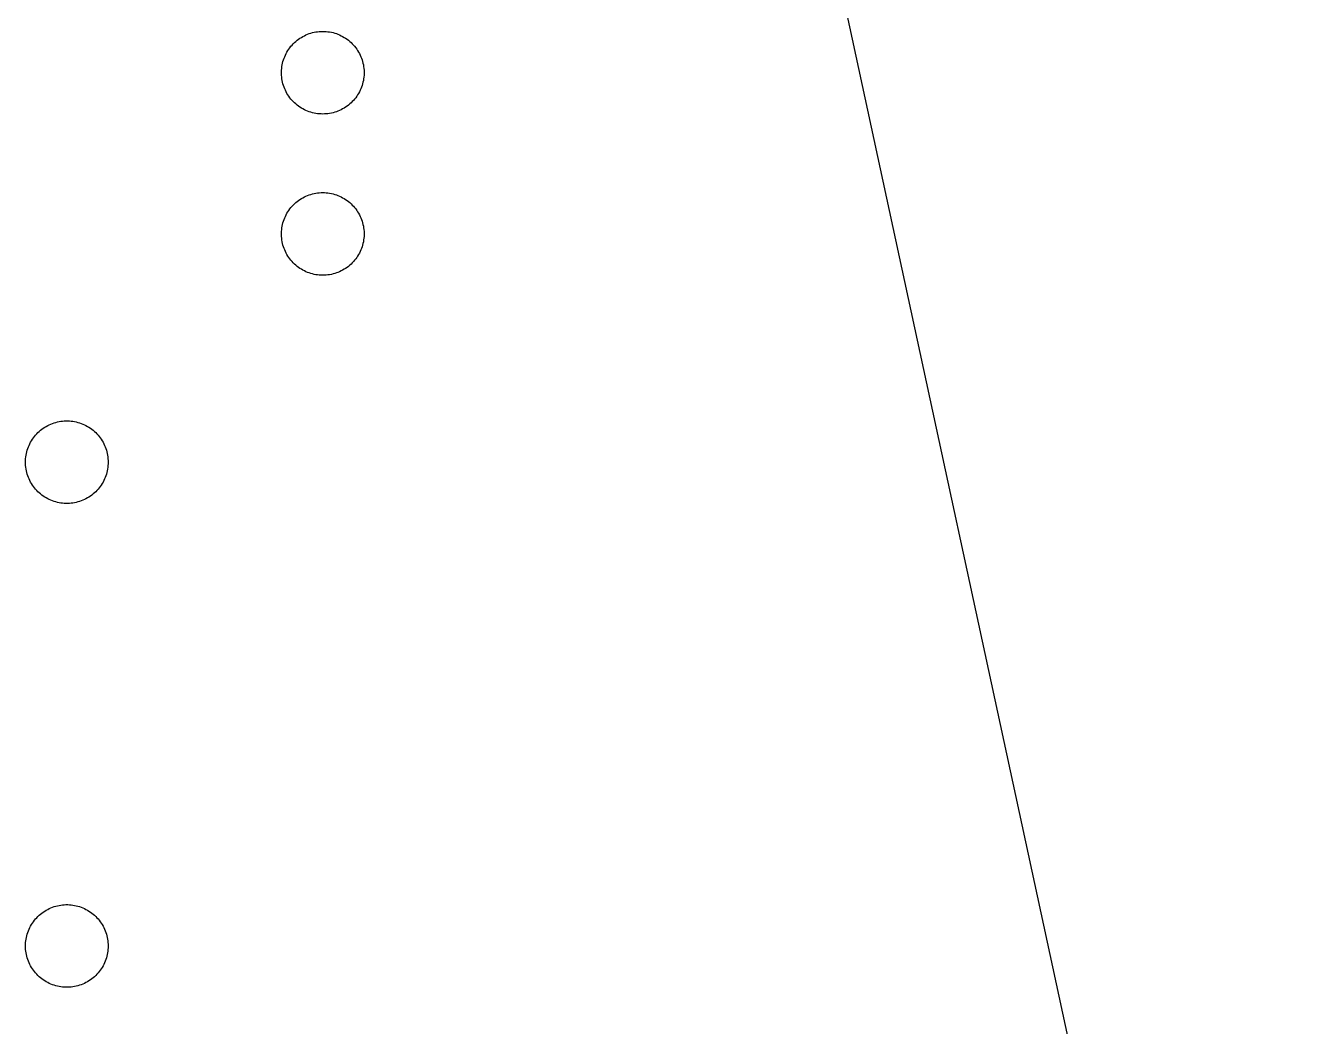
# Model space of a CAD drawing. Header units: metres. Extents: x 1 to 148, y -190 to 190.
# Drawn here: x 84.3 to 147.6, y 92 to 141.7 of the extents above; entities that cross this region are included whole.
import ezdxf

# ---------------------------------------------------------------- set-up
doc = ezdxf.new("R2010")
doc.units = ezdxf.units.M

msp = doc.modelspace()

# ---------------------------------------------------------------- linework, layer by layer
for p, q in [((147.574, 38.1), (123.35, 150.262)), ((97.9979, 141.073), (98.0723, 141.116)), ((98.0723, 141.116), (98.1483, 141.156)), ((98.1483, 141.156), (98.2262, 141.193)), ((98.2262, 141.193), (98.3052, 141.226)), ((98.3052, 141.226), (98.3855, 141.256)), ((98.3855, 141.256), (98.4672, 141.282)), ((98.4672, 141.282), (98.5502, 141.305)), ((98.5502, 141.305), (98.6335, 141.325)), ((98.6335, 141.325), (98.718, 141.341)), ((98.718, 141.341), (98.8029, 141.354)), ((98.8029, 141.354), (98.8882, 141.363)), ((98.8882, 141.363), (98.9738, 141.368)), ((98.9738, 141.368), (99.0598, 141.37)), ((99.0598, 141.37), (99.1455, 141.368)), ((99.1455, 141.368), (99.2312, 141.363)), ((99.2312, 141.363), (99.3168, 141.354)), ((99.3168, 141.354), (99.4017, 141.341)), ((99.4017, 141.341), (99.4862, 141.325)), ((99.4862, 141.325), (99.5695, 141.305)), ((99.5695, 141.305), (99.6524, 141.282)), ((99.6524, 141.282), (99.7338, 141.256)), ((99.7338, 141.256), (99.8145, 141.226)), ((99.8145, 141.226), (99.8935, 141.193)), ((99.8935, 141.193), (99.9714, 141.156)), ((99.9714, 141.156), (100.047, 141.116)), ((100.047, 141.116), (100.122, 141.073)), ((97.3289, 140.418), (97.3766, 140.49)), ((97.3766, 140.49), (97.427, 140.559)), ((97.427, 140.559), (97.4801, 140.627)), ((97.4801, 140.627), (97.5363, 140.691)), ((97.5363, 140.691), (97.5952, 140.754)), ((97.5952, 140.754), (97.6564, 140.814)), ((97.6564, 140.814), (97.7204, 140.872)), ((97.7204, 140.872), (97.7863, 140.926)), ((97.7863, 140.926), (97.8549, 140.978)), ((97.8549, 140.978), (97.9254, 141.027)), ((97.9254, 141.027), (97.9979, 141.073)), ((100.122, 141.073), (100.194, 141.027)), ((100.194, 141.027), (100.265, 140.978)), ((100.265, 140.978), (100.333, 140.926)), ((100.333, 140.926), (100.399, 140.872)), ((100.399, 140.872), (100.463, 140.814)), ((100.463, 140.814), (100.524, 140.754)), ((100.524, 140.754), (100.583, 140.691)), ((100.583, 140.691), (100.639, 140.627)), ((100.639, 140.627), (100.693, 140.559)), ((100.693, 140.559), (100.743, 140.49)), ((100.743, 140.49), (100.791, 140.418)), ((97.0638, 139.788), (97.0852, 139.871)), ((97.0852, 139.871), (97.11, 139.953)), ((97.11, 139.953), (97.1383, 140.034)), ((97.1383, 140.034), (97.17, 140.114)), ((97.17, 140.114), (97.2049, 140.193)), ((97.2049, 140.193), (97.2433, 140.27)), ((97.2433, 140.27), (97.2844, 140.345)), ((97.2844, 140.345), (97.3289, 140.418)), ((100.791, 140.418), (100.835, 140.345)), ((100.835, 140.345), (100.876, 140.27)), ((100.876, 140.27), (100.915, 140.193)), ((100.915, 140.193), (100.95, 140.114)), ((100.95, 140.114), (100.981, 140.034)), ((100.981, 140.034), (101.009, 139.953)), ((101.009, 139.953), (101.034, 139.871)), ((101.034, 139.871), (101.055, 139.788)), ((97.0104, 139.363), (97.0138, 139.448)), ((97.0104, 139.277), (97.0104, 139.363)), ((97.0138, 139.191), (97.0104, 139.277)), ((97.0138, 139.448), (97.0212, 139.534)), ((97.0212, 139.105), (97.0138, 139.191)), ((97.0212, 139.534), (97.0317, 139.619)), ((97.0317, 139.619), (97.046, 139.704)), ((97.046, 139.704), (97.0638, 139.788)), ((101.055, 139.788), (101.074, 139.704)), ((101.074, 139.704), (101.088, 139.619)), ((101.088, 139.619), (101.098, 139.534)), ((101.098, 139.534), (101.106, 139.448)), ((101.106, 139.191), (101.098, 139.105)), ((101.106, 139.448), (101.109, 139.363)), ((101.109, 139.277), (101.106, 139.191)), ((101.109, 139.363), (101.109, 139.277)), ((97.0317, 139.02), (97.0212, 139.105)), ((97.046, 138.936), (97.0317, 139.02)), ((97.0638, 138.852), (97.046, 138.936)), ((97.0852, 138.769), (97.0638, 138.852)), ((97.11, 138.686), (97.0852, 138.769)), ((97.1383, 138.605), (97.11, 138.686)), ((97.17, 138.525), (97.1383, 138.605)), ((100.981, 138.605), (100.95, 138.525)), ((101.009, 138.686), (100.981, 138.605)), ((101.034, 138.769), (101.009, 138.686)), ((101.055, 138.852), (101.034, 138.769)), ((101.074, 138.936), (101.055, 138.852)), ((101.088, 139.02), (101.074, 138.936)), ((101.098, 139.105), (101.088, 139.02)), ((97.2049, 138.447), (97.17, 138.525)), ((97.2433, 138.37), (97.2049, 138.447)), ((97.2844, 138.295), (97.2433, 138.37)), ((97.3289, 138.221), (97.2844, 138.295)), ((97.3766, 138.15), (97.3289, 138.221)), ((97.427, 138.08), (97.3766, 138.15)), ((97.4801, 138.013), (97.427, 138.08)), ((97.5363, 137.948), (97.4801, 138.013)), ((97.5952, 137.885), (97.5363, 137.948)), ((100.583, 137.948), (100.524, 137.885)), ((100.639, 138.013), (100.583, 137.948)), ((100.693, 138.08), (100.639, 138.013)), ((100.743, 138.15), (100.693, 138.08)), ((100.791, 138.221), (100.743, 138.15)), ((100.835, 138.295), (100.791, 138.221)), ((100.876, 138.37), (100.835, 138.295)), ((100.915, 138.447), (100.876, 138.37)), ((100.95, 138.525), (100.915, 138.447)), ((97.6564, 137.825), (97.5952, 137.885)), ((97.7204, 137.768), (97.6564, 137.825)), ((97.7863, 137.713), (97.7204, 137.768)), ((97.8549, 137.661), (97.7863, 137.713)), ((97.9254, 137.612), (97.8549, 137.661)), ((97.9979, 137.566), (97.9254, 137.612)), ((98.0723, 137.523), (97.9979, 137.566)), ((98.1483, 137.483), (98.0723, 137.523)), ((98.2262, 137.447), (98.1483, 137.483)), ((98.3052, 137.414), (98.2262, 137.447)), ((98.3855, 137.384), (98.3052, 137.414)), ((98.4672, 137.357), (98.3855, 137.384)), ((98.5502, 137.334), (98.4672, 137.357)), ((98.6335, 137.314), (98.5502, 137.334)), ((98.718, 137.299), (98.6335, 137.314)), ((98.8029, 137.286), (98.718, 137.299)), ((98.8882, 137.277), (98.8029, 137.286)), ((99.3168, 137.286), (99.2312, 137.277)), ((99.4017, 137.299), (99.3168, 137.286)), ((99.4862, 137.314), (99.4017, 137.299)), ((99.5695, 137.334), (99.4862, 137.314)), ((99.6524, 137.357), (99.5695, 137.334)), ((99.7338, 137.384), (99.6524, 137.357)), ((99.8145, 137.414), (99.7338, 137.384)), ((99.8935, 137.447), (99.8145, 137.414)), ((99.9714, 137.483), (99.8935, 137.447)), ((100.047, 137.523), (99.9714, 137.483)), ((100.122, 137.566), (100.047, 137.523)), ((100.194, 137.612), (100.122, 137.566)), ((100.265, 137.661), (100.194, 137.612)), ((100.333, 137.713), (100.265, 137.661)), ((100.399, 137.768), (100.333, 137.713)), ((100.463, 137.825), (100.399, 137.768)), ((100.524, 137.885), (100.463, 137.825)), ((98.9738, 137.271), (98.8882, 137.277)), ((99.0598, 137.27), (98.9738, 137.271)), ((99.1455, 137.271), (99.0598, 137.27)), ((99.2312, 137.277), (99.1455, 137.271)), ((97.6564, 132.814), (97.7204, 132.872)), ((97.7204, 132.872), (97.7863, 132.926)), ((97.7863, 132.926), (97.8549, 132.978)), ((97.8549, 132.978), (97.9254, 133.027)), ((97.9254, 133.027), (97.9979, 133.073)), ((97.9979, 133.073), (98.0723, 133.116)), ((98.0723, 133.116), (98.1483, 133.156)), ((98.1483, 133.156), (98.2262, 133.193)), ((98.2262, 133.193), (98.3052, 133.226)), ((98.3052, 133.226), (98.3855, 133.256)), ((98.3855, 133.256), (98.4672, 133.282)), ((98.4672, 133.282), (98.5502, 133.305)), ((98.5502, 133.305), (98.6335, 133.325)), ((98.6335, 133.325), (98.718, 133.341)), ((98.718, 133.341), (98.8029, 133.353)), ((98.8029, 133.353), (98.8882, 133.363)), ((98.8882, 133.363), (98.9738, 133.368)), ((98.9738, 133.368), (99.0598, 133.37)), ((99.0598, 133.37), (99.1455, 133.368)), ((99.1455, 133.368), (99.2312, 133.363)), ((99.2312, 133.363), (99.3168, 133.353)), ((99.3168, 133.353), (99.4017, 133.341)), ((99.4017, 133.341), (99.4862, 133.325)), ((99.4862, 133.325), (99.5695, 133.305)), ((99.5695, 133.305), (99.6524, 133.282)), ((99.6524, 133.282), (99.7338, 133.256)), ((99.7338, 133.256), (99.8145, 133.226)), ((99.8145, 133.226), (99.8935, 133.193)), ((99.8935, 133.193), (99.9714, 133.156)), ((99.9714, 133.156), (100.047, 133.116)), ((100.047, 133.116), (100.122, 133.073)), ((100.122, 133.073), (100.194, 133.027)), ((100.194, 133.027), (100.265, 132.978)), ((100.265, 132.978), (100.333, 132.926)), ((100.333, 132.926), (100.399, 132.872)), ((100.399, 132.872), (100.463, 132.814)), ((97.2049, 132.193), (97.2433, 132.269)), ((97.2433, 132.269), (97.2844, 132.345)), ((97.2844, 132.345), (97.3289, 132.418)), ((97.3289, 132.418), (97.3766, 132.49)), ((97.3766, 132.49), (97.427, 132.559)), ((97.427, 132.559), (97.4801, 132.626)), ((97.4801, 132.626), (97.5363, 132.692)), ((97.5363, 132.692), (97.5952, 132.754)), ((97.5952, 132.754), (97.6564, 132.814)), ((100.463, 132.814), (100.524, 132.754)), ((100.524, 132.754), (100.583, 132.692)), ((100.583, 132.692), (100.639, 132.626)), ((100.639, 132.626), (100.693, 132.559)), ((100.693, 132.559), (100.743, 132.49)), ((100.743, 132.49), (100.791, 132.418)), ((100.791, 132.418), (100.835, 132.345)), ((100.835, 132.345), (100.876, 132.269)), ((100.876, 132.269), (100.915, 132.193)), ((97.0212, 131.534), (97.0317, 131.619)), ((97.0317, 131.619), (97.046, 131.704)), ((97.046, 131.704), (97.0638, 131.788)), ((97.0638, 131.788), (97.0852, 131.871)), ((97.0852, 131.871), (97.11, 131.953)), ((97.11, 131.953), (97.1383, 132.034)), ((97.1383, 132.034), (97.17, 132.114)), ((97.17, 132.114), (97.2049, 132.193)), ((100.915, 132.193), (100.95, 132.114)), ((100.95, 132.114), (100.981, 132.034)), ((100.981, 132.034), (101.009, 131.953)), ((101.009, 131.953), (101.034, 131.871)), ((101.034, 131.871), (101.055, 131.788)), ((101.055, 131.788), (101.074, 131.704)), ((101.074, 131.704), (101.088, 131.619)), ((101.088, 131.619), (101.098, 131.534)), ((97.0104, 131.363), (97.0138, 131.449)), ((97.0104, 131.277), (97.0104, 131.363)), ((97.0138, 131.191), (97.0104, 131.277)), ((97.0138, 131.449), (97.0212, 131.534)), ((97.0212, 131.106), (97.0138, 131.191)), ((97.0317, 131.02), (97.0212, 131.106)), ((97.046, 130.936), (97.0317, 131.02)), ((101.088, 131.02), (101.074, 130.936)), ((101.098, 131.106), (101.088, 131.02)), ((101.098, 131.534), (101.106, 131.449)), ((101.106, 131.191), (101.098, 131.106)), ((101.106, 131.449), (101.109, 131.363)), ((101.109, 131.277), (101.106, 131.191)), ((101.109, 131.363), (101.109, 131.277)), ((97.0638, 130.852), (97.046, 130.936)), ((97.0852, 130.768), (97.0638, 130.852)), ((97.11, 130.686), (97.0852, 130.768)), ((97.1383, 130.605), (97.11, 130.686)), ((97.17, 130.525), (97.1383, 130.605)), ((97.2049, 130.447), (97.17, 130.525)), ((97.2433, 130.37), (97.2049, 130.447)), ((97.2844, 130.295), (97.2433, 130.37)), ((100.876, 130.37), (100.835, 130.295)), ((100.915, 130.447), (100.876, 130.37)), ((100.95, 130.525), (100.915, 130.447)), ((100.981, 130.605), (100.95, 130.525)), ((101.009, 130.686), (100.981, 130.605)), ((101.034, 130.768), (101.009, 130.686)), ((101.055, 130.852), (101.034, 130.768)), ((101.074, 130.936), (101.055, 130.852)), ((97.3289, 130.222), (97.2844, 130.295)), ((97.3766, 130.15), (97.3289, 130.222)), ((97.427, 130.08), (97.3766, 130.15)), ((97.4801, 130.013), (97.427, 130.08)), ((97.5363, 129.948), (97.4801, 130.013)), ((97.5952, 129.885), (97.5363, 129.948)), ((97.6564, 129.825), (97.5952, 129.885)), ((97.7204, 129.768), (97.6564, 129.825)), ((97.7863, 129.713), (97.7204, 129.768)), ((97.8549, 129.661), (97.7863, 129.713)), ((100.333, 129.713), (100.265, 129.661)), ((100.399, 129.768), (100.333, 129.713)), ((100.463, 129.825), (100.399, 129.768)), ((100.524, 129.885), (100.463, 129.825)), ((100.583, 129.948), (100.524, 129.885)), ((100.639, 130.013), (100.583, 129.948)), ((100.693, 130.08), (100.639, 130.013)), ((100.743, 130.15), (100.693, 130.08)), ((100.791, 130.222), (100.743, 130.15)), ((100.835, 130.295), (100.791, 130.222)), ((97.9254, 129.612), (97.8549, 129.661)), ((97.9979, 129.567), (97.9254, 129.612)), ((98.0723, 129.523), (97.9979, 129.567)), ((98.1483, 129.484), (98.0723, 129.523)), ((98.2262, 129.447), (98.1483, 129.484)), ((98.3052, 129.414), (98.2262, 129.447)), ((98.3855, 129.384), (98.3052, 129.414)), ((98.4672, 129.357), (98.3855, 129.384)), ((98.5502, 129.334), (98.4672, 129.357)), ((98.6335, 129.315), (98.5502, 129.334)), ((98.718, 129.299), (98.6335, 129.315)), ((98.8029, 129.286), (98.718, 129.299)), ((98.8882, 129.277), (98.8029, 129.286)), ((98.9738, 129.272), (98.8882, 129.277)), ((99.0598, 129.27), (98.9738, 129.272)), ((99.1455, 129.272), (99.0598, 129.27)), ((99.2312, 129.277), (99.1455, 129.272)), ((99.3168, 129.286), (99.2312, 129.277)), ((99.4017, 129.299), (99.3168, 129.286)), ((99.4862, 129.315), (99.4017, 129.299)), ((99.5695, 129.334), (99.4862, 129.315)), ((99.6524, 129.357), (99.5695, 129.334)), ((99.7338, 129.384), (99.6524, 129.357)), ((99.8145, 129.414), (99.7338, 129.384)), ((99.8935, 129.447), (99.8145, 129.414)), ((99.9714, 129.484), (99.8935, 129.447)), ((100.047, 129.523), (99.9714, 129.484)), ((100.122, 129.567), (100.047, 129.523)), ((100.194, 129.612), (100.122, 129.567)), ((100.265, 129.661), (100.194, 129.612)), ((84.9254, 121.464), (84.9882, 121.523)), ((84.9882, 121.523), (85.0529, 121.579)), ((85.0529, 121.579), (85.1204, 121.633)), ((85.1204, 121.633), (85.1898, 121.683)), ((85.1898, 121.683), (85.2615, 121.731)), ((85.2615, 121.731), (85.3347, 121.775)), ((85.3347, 121.775), (85.4099, 121.817)), ((85.4099, 121.817), (85.487, 121.855)), ((85.487, 121.855), (85.5653, 121.889)), ((85.5653, 121.889), (85.6452, 121.921)), ((85.6452, 121.921), (85.7262, 121.95)), ((85.7262, 121.95), (85.8083, 121.974)), ((85.8083, 121.974), (85.8917, 121.996)), ((85.8917, 121.996), (85.9758, 122.013)), ((85.9758, 122.013), (86.0603, 122.028)), ((86.0603, 122.028), (86.1455, 122.039)), ((86.1455, 122.039), (86.2312, 122.046)), ((86.2312, 122.046), (86.3168, 122.05)), ((86.3168, 122.05), (86.4029, 122.05)), ((86.4029, 122.05), (86.4885, 122.046)), ((86.4885, 122.046), (86.5742, 122.039)), ((86.5742, 122.039), (86.6594, 122.028)), ((86.6594, 122.028), (86.7439, 122.013)), ((86.7439, 122.013), (86.828, 121.996)), ((86.828, 121.996), (86.911, 121.974)), ((86.911, 121.974), (86.9931, 121.95)), ((86.9931, 121.95), (87.0745, 121.921)), ((87.0745, 121.921), (87.1544, 121.889)), ((87.1544, 121.889), (87.2327, 121.855)), ((87.2327, 121.855), (87.3094, 121.817)), ((87.3094, 121.817), (87.385, 121.775)), ((87.385, 121.775), (87.4582, 121.731)), ((87.4582, 121.731), (87.5299, 121.683)), ((87.5299, 121.683), (87.5993, 121.633)), ((87.5993, 121.633), (87.6664, 121.579)), ((87.6664, 121.579), (87.7315, 121.523)), ((87.7315, 121.523), (87.7943, 121.464)), ((84.4871, 120.834), (84.5235, 120.911)), ((84.5235, 120.911), (84.5634, 120.988)), ((84.5634, 120.988), (84.6065, 121.062)), ((84.6065, 121.062), (84.6522, 121.134)), ((84.6522, 121.134), (84.7014, 121.205)), ((84.7014, 121.205), (84.7534, 121.273)), ((84.7534, 121.273), (84.808, 121.339)), ((84.808, 121.339), (84.8654, 121.403)), ((84.8654, 121.403), (84.9254, 121.464)), ((87.7943, 121.464), (87.8543, 121.403)), ((87.8543, 121.403), (87.9117, 121.339)), ((87.9117, 121.339), (87.9663, 121.273)), ((87.9663, 121.273), (88.0183, 121.205)), ((88.0183, 121.205), (88.0675, 121.134)), ((88.0675, 121.134), (88.1132, 121.062)), ((88.1132, 121.062), (88.1562, 120.988)), ((88.1562, 120.988), (88.1962, 120.911)), ((88.1962, 120.911), (88.2326, 120.834)), ((84.3169, 120.171), (84.3259, 120.257)), ((84.3259, 120.257), (84.3387, 120.341)), ((84.3387, 120.341), (84.3545, 120.426)), ((84.3545, 120.426), (84.3743, 120.51)), ((84.3743, 120.51), (84.3972, 120.592)), ((84.3972, 120.592), (84.4239, 120.674)), ((84.4239, 120.674), (84.4538, 120.755)), ((84.4538, 120.755), (84.4871, 120.834)), ((88.2326, 120.834), (88.2659, 120.755)), ((88.2659, 120.755), (88.2958, 120.674)), ((88.2958, 120.674), (88.3221, 120.592)), ((88.3221, 120.592), (88.3454, 120.51)), ((88.3454, 120.51), (88.3651, 120.426)), ((88.3651, 120.426), (88.381, 120.341)), ((88.381, 120.341), (88.3938, 120.257)), ((88.3938, 120.257), (88.4027, 120.171)), ((84.31, 120), (84.3115, 120.086)), ((84.3115, 119.914), (84.31, 120)), ((84.3115, 120.086), (84.3169, 120.171)), ((84.3169, 119.828), (84.3115, 119.914)), ((84.3259, 119.743), (84.3169, 119.828)), ((84.3387, 119.658), (84.3259, 119.743)), ((84.3545, 119.574), (84.3387, 119.658)), ((84.3743, 119.49), (84.3545, 119.574)), ((88.3651, 119.574), (88.3454, 119.49)), ((88.381, 119.658), (88.3651, 119.574)), ((88.3938, 119.743), (88.381, 119.658)), ((88.4027, 119.828), (88.3938, 119.743)), ((88.4027, 120.171), (88.4082, 120.086)), ((88.4082, 119.914), (88.4027, 119.828)), ((88.4082, 120.086), (88.4097, 120)), ((88.4097, 120), (88.4082, 119.914)), ((84.3972, 119.407), (84.3743, 119.49)), ((84.4239, 119.326), (84.3972, 119.407)), ((84.4538, 119.245), (84.4239, 119.326)), ((84.4871, 119.166), (84.4538, 119.245)), ((84.5235, 119.088), (84.4871, 119.166)), ((84.5634, 119.012), (84.5235, 119.088)), ((84.6065, 118.938), (84.5634, 119.012)), ((84.6522, 118.865), (84.6065, 118.938)), ((88.1132, 118.938), (88.0675, 118.865)), ((88.1562, 119.012), (88.1132, 118.938)), ((88.1962, 119.088), (88.1562, 119.012)), ((88.2326, 119.166), (88.1962, 119.088)), ((88.2659, 119.245), (88.2326, 119.166)), ((88.2958, 119.326), (88.2659, 119.245)), ((88.3221, 119.407), (88.2958, 119.326)), ((88.3454, 119.49), (88.3221, 119.407)), ((84.7014, 118.795), (84.6522, 118.865)), ((84.7534, 118.726), (84.7014, 118.795)), ((84.808, 118.66), (84.7534, 118.726)), ((84.8654, 118.597), (84.808, 118.66)), ((84.9254, 118.535), (84.8654, 118.597)), ((84.9882, 118.476), (84.9254, 118.535)), ((85.0529, 118.42), (84.9882, 118.476)), ((85.1204, 118.367), (85.0529, 118.42)), ((85.1898, 118.316), (85.1204, 118.367)), ((85.2615, 118.269), (85.1898, 118.316)), ((87.5299, 118.316), (87.4582, 118.269)), ((87.5993, 118.367), (87.5299, 118.316)), ((87.6664, 118.42), (87.5993, 118.367)), ((87.7315, 118.476), (87.6664, 118.42)), ((87.7943, 118.535), (87.7315, 118.476)), ((87.8543, 118.597), (87.7943, 118.535)), ((87.9117, 118.66), (87.8543, 118.597)), ((87.9663, 118.726), (87.9117, 118.66)), ((88.0183, 118.795), (87.9663, 118.726)), ((88.0675, 118.865), (88.0183, 118.795)), ((85.3347, 118.225), (85.2615, 118.269)), ((85.4099, 118.183), (85.3347, 118.225)), ((85.487, 118.145), (85.4099, 118.183)), ((85.5653, 118.11), (85.487, 118.145)), ((85.6452, 118.078), (85.5653, 118.11)), ((85.7262, 118.05), (85.6452, 118.078)), ((85.8083, 118.025), (85.7262, 118.05)), ((85.8917, 118.004), (85.8083, 118.025)), ((85.9758, 117.986), (85.8917, 118.004)), ((86.0603, 117.972), (85.9758, 117.986)), ((86.1455, 117.961), (86.0603, 117.972)), ((86.2312, 117.954), (86.1455, 117.961)), ((86.3168, 117.95), (86.2312, 117.954)), ((86.4029, 117.95), (86.3168, 117.95)), ((86.4885, 117.954), (86.4029, 117.95)), ((86.5742, 117.961), (86.4885, 117.954)), ((86.6594, 117.972), (86.5742, 117.961)), ((86.7439, 117.986), (86.6594, 117.972)), ((86.828, 118.004), (86.7439, 117.986)), ((86.911, 118.025), (86.828, 118.004)), ((86.9931, 118.05), (86.911, 118.025)), ((87.0745, 118.078), (86.9931, 118.05)), ((87.1544, 118.11), (87.0745, 118.078)), ((87.2327, 118.145), (87.1544, 118.11)), ((87.3094, 118.183), (87.2327, 118.145)), ((87.385, 118.225), (87.3094, 118.183)), ((87.4582, 118.269), (87.385, 118.225)), ((84.8654, 97.403), (84.9254, 97.4646)), ((84.9254, 97.4646), (84.9882, 97.5231)), ((84.9882, 97.5231), (85.0529, 97.5793)), ((85.0529, 97.5793), (85.1204, 97.6328)), ((85.1204, 97.6328), (85.1898, 97.6832)), ((85.1898, 97.6832), (85.2615, 97.7309)), ((85.2615, 97.7309), (85.3347, 97.775)), ((85.3347, 97.775), (85.4099, 97.8165)), ((85.4099, 97.8165), (85.487, 97.8549)), ((85.487, 97.8549), (85.5653, 97.8898)), ((85.5653, 97.8898), (85.6452, 97.9212)), ((85.6452, 97.9212), (85.7262, 97.9494)), ((85.7262, 97.9494), (85.8083, 97.9743)), ((85.8083, 97.9743), (85.8917, 97.9956)), ((85.8917, 97.9956), (85.9758, 98.0134)), ((85.9758, 98.0134), (86.0603, 98.0277)), ((86.0603, 98.0277), (86.1455, 98.0386)), ((86.1455, 98.0386), (86.2312, 98.046)), ((86.2312, 98.046), (86.3168, 98.0494)), ((86.3168, 98.0494), (86.4029, 98.0494)), ((86.4029, 98.0494), (86.4885, 98.046)), ((86.4885, 98.046), (86.5742, 98.0386)), ((86.5742, 98.0386), (86.6594, 98.0277)), ((86.6594, 98.0277), (86.7439, 98.0134)), ((86.7439, 98.0134), (86.828, 97.9956)), ((86.828, 97.9956), (86.911, 97.9743)), ((86.911, 97.9743), (86.9931, 97.9494)), ((86.9931, 97.9494), (87.0745, 97.9212)), ((87.0745, 97.9212), (87.1544, 97.8898)), ((87.1544, 97.8898), (87.2327, 97.8549)), ((87.2327, 97.8549), (87.3094, 97.8165)), ((87.3094, 97.8165), (87.385, 97.775)), ((87.385, 97.775), (87.4582, 97.7309)), ((87.4582, 97.7309), (87.5299, 97.6832)), ((87.5299, 97.6832), (87.5993, 97.6328)), ((87.5993, 97.6328), (87.6664, 97.5793)), ((87.6664, 97.5793), (87.7315, 97.5231)), ((87.7315, 97.5231), (87.7943, 97.4646)), ((87.7943, 97.4646), (87.8543, 97.403)), ((84.4538, 96.7546), (84.4871, 96.8336)), ((84.4871, 96.8336), (84.5235, 96.9111)), ((84.5235, 96.9111), (84.5634, 96.9875)), ((84.5634, 96.9875), (84.6065, 97.0619)), ((84.6065, 97.0619), (84.6522, 97.1344)), ((84.6522, 97.1344), (84.7014, 97.2049)), ((84.7014, 97.2049), (84.7534, 97.2731)), ((84.7534, 97.2731), (84.808, 97.3394)), ((84.808, 97.3394), (84.8654, 97.403)), ((87.8543, 97.403), (87.9117, 97.3394)), ((87.9117, 97.3394), (87.9663, 97.2731)), ((87.9663, 97.2731), (88.0183, 97.2049)), ((88.0183, 97.2049), (88.0675, 97.1344)), ((88.0675, 97.1344), (88.1132, 97.0619)), ((88.1132, 97.0619), (88.1562, 96.9875)), ((88.1562, 96.9875), (88.1962, 96.9111)), ((88.1962, 96.9111), (88.2326, 96.8336)), ((88.2326, 96.8336), (88.2659, 96.7546)), ((84.3115, 96.0856), (84.3169, 96.1713)), ((84.3169, 96.1713), (84.3259, 96.2569)), ((84.3259, 96.2569), (84.3387, 96.3418)), ((84.3387, 96.3418), (84.3545, 96.4259)), ((84.3545, 96.4259), (84.3743, 96.5096)), ((84.3743, 96.5096), (84.3972, 96.5922)), ((84.3972, 96.5922), (84.4239, 96.6739)), ((84.4239, 96.6739), (84.4538, 96.7546)), ((88.2659, 96.7546), (88.2958, 96.6739)), ((88.2958, 96.6739), (88.3221, 96.5922)), ((88.3221, 96.5922), (88.3454, 96.5096)), ((88.3454, 96.5096), (88.3651, 96.4259)), ((88.3651, 96.4259), (88.381, 96.3418)), ((88.381, 96.3418), (88.3938, 96.2569)), ((88.3938, 96.2569), (88.4027, 96.1713)), ((88.4027, 96.1713), (88.4082, 96.0856)), ((84.31, 96), (84.3115, 96.0856)), ((84.3115, 95.9139), (84.31, 96)), ((84.3169, 95.8283), (84.3115, 95.9139)), ((84.3259, 95.743), (84.3169, 95.8283)), ((84.3387, 95.6581), (84.3259, 95.743)), ((84.3545, 95.5736), (84.3387, 95.6581)), ((84.3743, 95.4899), (84.3545, 95.5736)), ((88.3651, 95.5736), (88.3454, 95.4899)), ((88.381, 95.6581), (88.3651, 95.5736)), ((88.3938, 95.743), (88.381, 95.6581)), ((88.4027, 95.8283), (88.3938, 95.743)), ((88.4082, 95.9139), (88.4027, 95.8283)), ((88.4082, 96.0856), (88.4097, 96)), ((88.4097, 96), (88.4082, 95.9139)), ((84.3972, 95.4074), (84.3743, 95.4899)), ((84.4239, 95.3256), (84.3972, 95.4074)), ((84.4538, 95.245), (84.4239, 95.3256)), ((84.4871, 95.1659), (84.4538, 95.245)), ((84.5235, 95.0884), (84.4871, 95.1659)), ((84.5634, 95.012), (84.5235, 95.0884)), ((84.6065, 94.938), (84.5634, 95.012)), ((84.6522, 94.8655), (84.6065, 94.938)), ((88.1132, 94.938), (88.0675, 94.8655)), ((88.1562, 95.012), (88.1132, 94.938)), ((88.1962, 95.0884), (88.1562, 95.012)), ((88.2326, 95.1659), (88.1962, 95.0884)), ((88.2659, 95.245), (88.2326, 95.1659)), ((88.2958, 95.3256), (88.2659, 95.245)), ((88.3221, 95.4074), (88.2958, 95.3256)), ((88.3454, 95.4899), (88.3221, 95.4074)), ((84.7014, 94.795), (84.6522, 94.8655)), ((84.7534, 94.7264), (84.7014, 94.795)), ((84.808, 94.6601), (84.7534, 94.7264)), ((84.8654, 94.5966), (84.808, 94.6601)), ((84.9254, 94.5353), (84.8654, 94.5966)), ((84.9882, 94.4764), (84.9254, 94.5353)), ((85.0529, 94.4202), (84.9882, 94.4764)), ((85.1204, 94.3671), (85.0529, 94.4202)), ((85.1898, 94.3163), (85.1204, 94.3671)), ((85.2615, 94.2691), (85.1898, 94.3163)), ((85.3347, 94.2245), (85.2615, 94.2691)), ((87.4582, 94.2691), (87.385, 94.2245)), ((87.5299, 94.3163), (87.4582, 94.2691)), ((87.5993, 94.3671), (87.5299, 94.3163)), ((87.6664, 94.4202), (87.5993, 94.3671)), ((87.7315, 94.4764), (87.6664, 94.4202)), ((87.7943, 94.5353), (87.7315, 94.4764)), ((87.8543, 94.5966), (87.7943, 94.5353)), ((87.9117, 94.6601), (87.8543, 94.5966)), ((87.9663, 94.7264), (87.9117, 94.6601)), ((88.0183, 94.795), (87.9663, 94.7264)), ((88.0675, 94.8655), (88.0183, 94.795)), ((85.4099, 94.183), (85.3347, 94.2245)), ((85.487, 94.145), (85.4099, 94.183)), ((85.5653, 94.1101), (85.487, 94.145)), ((85.6452, 94.0784), (85.5653, 94.1101)), ((85.7262, 94.0501), (85.6452, 94.0784)), ((85.8083, 94.0253), (85.7262, 94.0501)), ((85.8917, 94.004), (85.8083, 94.0253)), ((85.9758, 93.9861), (85.8917, 94.004)), ((86.0603, 93.9718), (85.9758, 93.9861)), ((86.1455, 93.9609), (86.0603, 93.9718)), ((86.2312, 93.954), (86.1455, 93.9609)), ((86.3168, 93.9501), (86.2312, 93.954)), ((86.4029, 93.9501), (86.3168, 93.9501)), ((86.4885, 93.954), (86.4029, 93.9501)), ((86.5742, 93.9609), (86.4885, 93.954)), ((86.6594, 93.9718), (86.5742, 93.9609)), ((86.7439, 93.9861), (86.6594, 93.9718)), ((86.828, 94.004), (86.7439, 93.9861)), ((86.911, 94.0253), (86.828, 94.004)), ((86.9931, 94.0501), (86.911, 94.0253)), ((87.0745, 94.0784), (86.9931, 94.0501)), ((87.1544, 94.1101), (87.0745, 94.0784)), ((87.2327, 94.145), (87.1544, 94.1101)), ((87.3094, 94.183), (87.2327, 94.145)), ((87.385, 94.2245), (87.3094, 94.183))]:
    msp.add_line(p, q)

doc.saveas('drawing.dxf')
